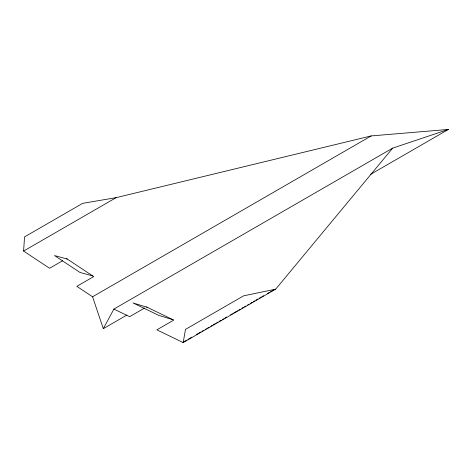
<?xml version="1.0" encoding="UTF-8"?>
<svg xmlns="http://www.w3.org/2000/svg" width="472" height="472" viewBox="0 0 472 472"><rect width="100%" height="100%" fill="white"/><g stroke="black" fill="none" stroke-linecap="round" stroke-linejoin="round"><path stroke-width="0.71" d="M62.705 260.686L49.566 268.273L23.6 251.063L24.544 236.897L82.677 203.332L116.106 197.656L371.175 135.924L448.4 129.434L370.496 174.41M146.515 306.936L173.761 320.099L156.863 329.851L183.177 342.566L185.49 329.397L243.623 295.832L275.683 289.159L392.68 148.125L448.4 129.434M66.463 258.52L93.721 276.586L76.83 286.339L92.571 296.776L103.309 328.671L113.888 309.083L392.68 148.125M23.6 251.063L116.106 197.656M92.571 296.776L371.175 135.924M103.309 328.671L126.909 315.042M144.638 308.015L129.623 316.688L113.888 309.083M182.947 342.3L186.759 340.106M188.027 339.374L191.838 337.173M196.281 334.607L200.724 332.04M201.992 331.309L203.261 330.577M205.167 329.474L206.435 328.742M207.704 328.011L208.972 327.279M210.878 326.176L212.146 325.444M213.421 324.712L215.32 323.615M216.589 322.877L217.863 322.146M219.132 321.414L221.038 320.317M222.306 319.579L223.575 318.848M224.843 318.116L226.749 317.019M230.554 314.818L232.46 313.721M233.728 312.983L237.54 310.788M238.808 310.051L240.077 309.319M241.983 308.222L243.251 307.49M244.52 306.753L245.788 306.021M247.694 304.924L248.962 304.192M250.237 303.455L252.137 302.357M253.411 301.626L254.679 300.888M255.948 300.157L257.854 299.059M259.122 298.328L260.391 297.59M261.659 296.858L263.565 295.761M267.37 293.56L269.276 292.463M270.544 291.731L274.356 289.531M183.177 342.566L275.683 289.159M67.266 259.057L54.528 255.57L79.975 272.438L92.718 275.925M147.347 307.337L133.027 302.947L158.686 315.349L173.006 319.733"/></g></svg>
